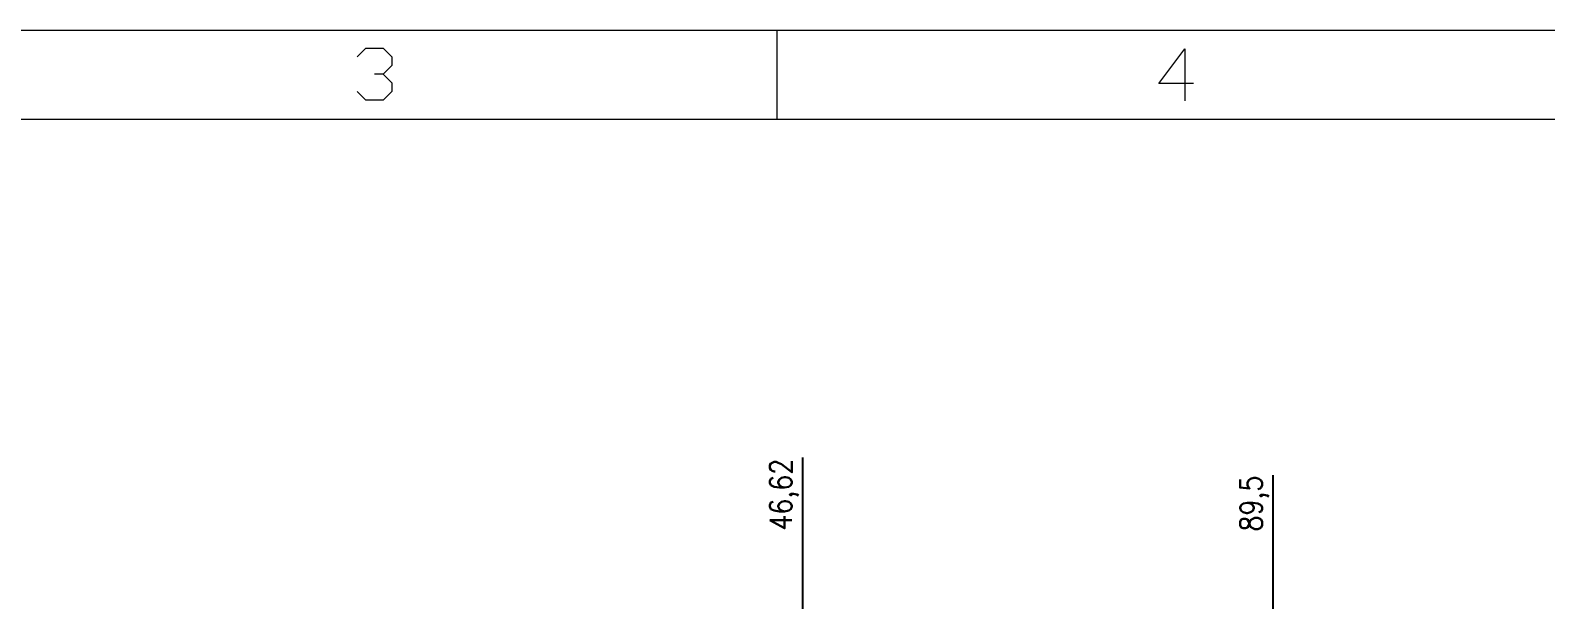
# Model space of a CAD drawing. Header units: millimetres. Extents: x 117382 to 126876, y -1151 to 1280.
# Drawn here: x 126459.2 to 126597.4, y 895.7 to 947.6 of the extents above; entities that cross this region are included whole.
import ezdxf
from ezdxf.enums import TextEntityAlignment as Align

# ---------------------------------------------------------------- set-up
doc = ezdxf.new("R2010")
doc.units = ezdxf.units.MM
doc.layers.add('DIM', color=4, linetype='Continuous')
doc.styles.add('GBENOR_', font='gbenor.shx', dxfattribs={"bigfont": 'gbcbig'})
doc.styles.get("Standard").update_dxf_attribs({"font": 'txt.shx', "width": 0.85, "bigfont": 'ctxt.shx'})
doc.styles.add('TXT', font='txt.shx', dxfattribs={"width": 0.8, "bigfont": 'ctxt.shx'})
doc.dimstyles.new('T-2-WX', dxfattribs={"dimtxt": 2, "dimasz": 2, "dimexe": 0.5, "dimexo": 0.5, "dimgap": 0.5, "dimtad": 1, "dimtxsty": 'Standard', "dimblk": 'OPEN30', "dimcen": 0, "dimazin": 3, "dimtfac": 1, "dimtmove": 0, "dimatfit": 3, "dimldrblk": 'OPEN30', "dimlwd": -1, "dimlwe": -1})

# ---------------------------------------------------------------- blocks, each defined once
blk = doc.blocks.new('*D7674')
at = {"layer": 'Defpoints', "color": 0}
for p in [(126572.54, 901.37), (126572.54, 891.37), (126483.04, 814.37)]:
    blk.add_point(p, dxfattribs=at)
at = {"layer": 'DIM', "color": 0}
blk.add_line((126572.54, 891.87), (126572.54, 907.05), dxfattribs=at)
at = {"layer": 'DIM', "color": 0, "insert": (126570.84, 904.46), "char_height": 2, "attachment_point": 5, "rotation": 90}
blk.add_mtext('89,5', dxfattribs=at)
blk = doc.blocks.new('_Open30')
blk = doc.blocks.new('*D7675')
at = {"layer": 'Defpoints', "color": 0}
for p in [(126529.65, 901.37), (126529.65, 861.39), (126483.04, 814.37)]:
    blk.add_point(p, dxfattribs=at)
at = {"layer": 'DIM', "color": 0}
for p, q in [((126529.65, 897.37), (126529.65, 908.67)), ((126529.65, 893.37), (126529.65, 897.37)), ((126529.65, 861.89), (126529.65, 893.37))]:
    blk.add_line(p, q, dxfattribs=at)
at = {"layer": 'DIM', "color": 0, "insert": (126527.96, 905.27), "char_height": 2, "attachment_point": 5, "rotation": 90}
blk.add_mtext('46,62', dxfattribs=at)
blk = doc.blocks.new('U40')
at = {"color": 254, "lineweight": 18}
for p, q in [((0, 1783.49), (2530.21, 1783.49)), ((941.12, 1783.49), (941.12, 1746.46)), ((37.03, 1746.46), (2493.18, 1746.46))]:
    blk.add_line(p, q, dxfattribs=at)
at = {"color": 92, "lineweight": 18}
for points in [[(766.43, 1772.43), (770.02, 1776.03), (777.22, 1776.03), (780.82, 1772.43), (780.82, 1768.83), (777.22, 1765.23), (773.62, 1765.23)], [(1114.38, 1761.36), (1099.99, 1761.36), (1110.78, 1775.76), (1110.78, 1754.17)], [(777.22, 1765.23), (780.82, 1761.63), (780.82, 1758.03), (777.22, 1754.43), (770.02, 1754.43), (766.43, 1758.03)]]:
    blk.add_lwpolyline(points, dxfattribs=at)
at = {"lineweight": 18, "style": 'GBENOR_'}
blk.add_attdef('文档路径', (2125.95, 386.89), '', height=17.76, dxfattribs=at)
at = {"lineweight": 20, "style": 'TXT'}
for tag, height, p in [('18-**-**', 16.35, (1866.64, 256.17)), ('客户名称', 16.13, (1741.09, 133.98, 0)), ('料厚:', 16.13, (1741.26, 93.16, 0))]:
    blk.add_attdef(tag, text='', height=height, dxfattribs=at).set_placement(p, align=Align.MIDDLE)
for tag, p, height in [('88888', (1850.91, 207.46), 14.86), ('材质:', (1691.18, 167.99, 0), 16.13), ('核准', (1869.36, 127.52, 0), 16.13), ('设计', (1868.77, 88.3, 0), 16.13), ('绘图', (1868.24, 49.08, 0), 16.13)]:
    blk.add_attdef(tag, p, '', height=height, dxfattribs=at)
for tag, p, height, width in [('3', (2234.72, 206.9), 15.83, 0.7), ('4', (2234.72, 167.41), 15.83, 0.7), ('核准日期', (2041.07, 124.18, 0), 16.13, 0.68), ('设计日期', (2041.07, 84.45, 0), 16.13, 0.68), ('1', (2251.89, 85.86), 14.61, 0.7), ('绘图日期', (2040.91, 46.43, 0), 16.13, 0.68), ('2', (2234.96, 49.23), 14.61, 0.7)]:
    blk.add_attdef(tag, p, '', height=height, dxfattribs=dict(at, width=width))

msp = doc.modelspace()

# ---------------------------------------------------------------- block references
at = {"ltscale": 3, "xscale": 0.2191885466730462, "yscale": 0.2191885466730462, "zscale": 0.2191885466730462}
msp.add_blockref('U40', (126321.012, 556.708), dxfattribs=at)

# ---------------------------------------------------------------- dimensions: what is measured, and where the dimension line sits
at = {"layer": 'DIM'}
for feature_location, offset, origin, picture, middle in [((126529.6505, 861.3895), (-0.0002, 39.98), (126483.0353, 814.3695), '*D7675', (126527.9598, 905.2695)), ((126572.535, 891.369), (0, 10), (126483.035, 814.369), '*D7674', (126570.845, 904.46))]:
    dim = msp.add_ordinate_dim(feature_location=feature_location, offset=offset, dtype=1, origin=origin, dimstyle='T-2-WX', dxfattribs=at)
    dim.commit()
    dim.dimension.update_dxf_attribs({"geometry": picture, "text_midpoint": middle})

doc.saveas('drawing.dxf')
